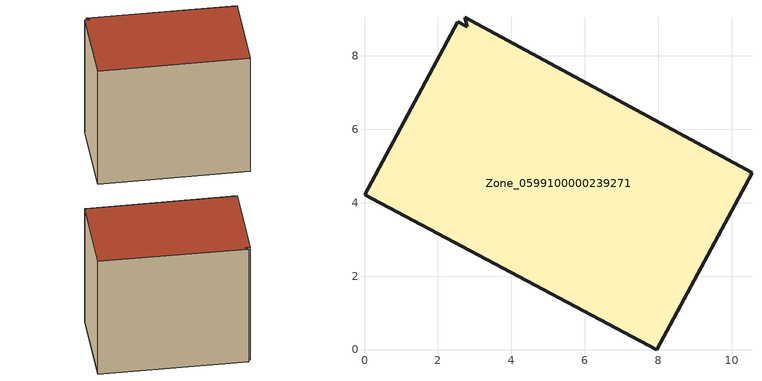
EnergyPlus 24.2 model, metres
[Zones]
Zone_0599100000239271
 floor ground (C_G): 2.81,8.8 2.74,9.05 10.56,4.82 7.96,0 0,4.22 2.54,8.93 z0
 wall outside (C_F): 7.96,0 10.56,4.82 2.74,9.05 2.81,8.8 2.54,8.93 0,4.22 7.96,0 z0:7.95
 roof outside (C_R): 2.74,9.05 2.81,8.8 2.54,8.93 0,4.22 7.96,0 10.56,4.82 z7.95
[BUILDING]
Pand.0599100000239271: North Axis=0; Terrain=City; Loads Convergence Tolerance Value=0.04; Temperature Convergence Tolerance Value=0.4; Solar Distribution=FullExterior; Maximum Number of Warmup Days=25; Minimum Number of Warmup Days=1
[Site:Location]
Rotterdam.The.Hague.AP_ZH_NLD Design_Conditions: Latitude=51.96; Longitude=4.45; Time Zone=1; Elevation=-4.5
[SITE:GROUNDTEMPERATURE:BUILDINGSURFACE]
18, 18, 18, 18, 18, 18, 18, 18, 18, 18, 18, 18
[MATERIAL] Thermal Absorptance=0.9; Solar Absorptance=0.7; Visible Absorptance=0.7
Name | Roughness | Thickness | Conductivity | Density | Specific Heat
G.TC.1946 | MediumSmooth | 0.15 | 1 | 540 | 1210
F.TC.1946 | Rough | 0.3 | 0.857143 | 1920 | 840
R.TC.1946 | MediumRough | 0.2 | 0.909091 | 1500 | 1000
[CONSTRUCTION]
C_G: G.TC.1946
C_F: F.TC.1946
C_R: R.TC.1946
[ZONE]
Zone_0599100000239271: Type=1; Multiplier=1; Ceiling Height=Autocalculate; Volume=Autocalculate; Floor Area=autocalculate; Part of Total Floor Area=Yes
[ZONEINFILTRATION:DESIGNFLOWRATE]
Infil_Zone_0599100000239271: Zone or ZoneList or Space or SpaceList=Zone_0599100000239271; Schedule=AlwaysOn; Design Flow Rate Calculation Method=Flow/Area; Flow Rate per Floor Area=0.003; Constant Term Coefficient=1; Temperature Term Coefficient=0; Velocity Term Coefficient=0; Velocity Squared Term Coefficient=0
[HVACTEMPLATE:ZONE:IDEALLOADSAIRSYSTEM]
Zone_0599100000239271: Maximum Heating Supply Air Temperature=50; Minimum Cooling Supply Air Temperature=13; Maximum Heating Supply Air Humidity Ratio=0.0156; Minimum Cooling Supply Air Humidity Ratio=0.0077; Heating Limit=NoLimit; Cooling Limit=NoLimit; Dehumidification Control Type=ConstantSensibleHeatRatio; Cooling Sensible Heat Ratio=0.7; Dehumidification Setpoint=60; Humidification Control Type=None; Humidification Setpoint=30; Outdoor Air Method=None; Outdoor Air Flow Rate per Person=0.00944; Outdoor Air Flow Rate per Zone Floor Area=0; Outdoor Air Flow Rate per Zone=0; Demand Controlled Ventilation Type=None; Outdoor Air Economizer Type=NoEconomizer; Heat Recovery Type=None; Sensible Heat Recovery Effectiveness=0.7; Latent Heat Recovery Effectiveness=0.65
[ZONECONTROL:THERMOSTAT]
ThermostatControl_Zone_0599100000239271: Zone or ZoneList=Zone_0599100000239271; Control Type Schedule=DualSetpointControlType; Control 1=Thermostat_Zone_0599100000239271; Temperature Difference Between Cutout And Setpoint=0
[THERMOSTATSETPOINT:DUALSETPOINT]
Thermostat_Zone_0599100000239271: Heating Setpoint Temperature Schedule=HeatingSetpoint_Zone_0599100000239271; Cooling Setpoint Temperature Schedule=CoolingSetpoint_Zone_0599100000239271
[SCHEDULE:COMPACT]
HeatingSetpoint_Zone_0599100000239271: Through: 12/31, For: AllDays, Until: 24:00, 21
CoolingSetpoint_Zone_0599100000239271: Through: 12/31, For: AllDays, Until: 24:00, 24
DualSetpointControlType: Through: 12/31, For: AllDays, Until: 24:00, 4
AlwaysOn: Through: 12/31, For: AllDays, Until: 24:00, 1
